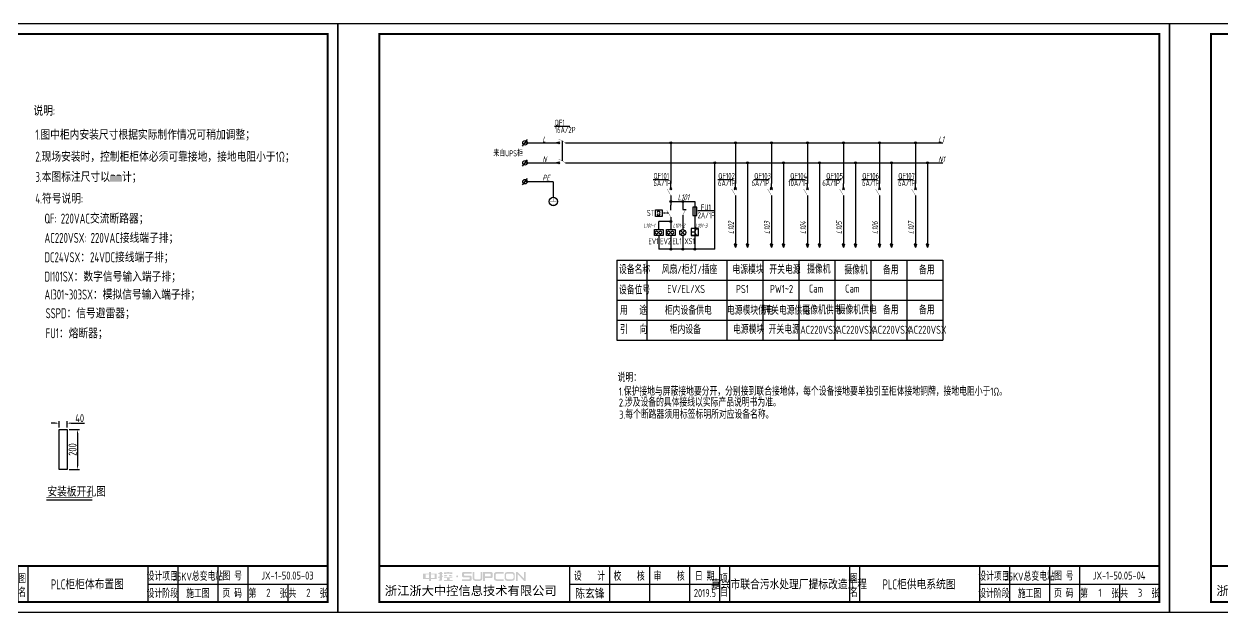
# Model space of a CAD drawing. Header units: millimetres. Extents: x 30557 to 235556, y -116603 to -73383.
# Drawn here: x 213197 to 219187, y -76323 to -73383 of the extents above; entities that cross this region are included whole.
import ezdxf
from ezdxf.enums import TextEntityAlignment as Align

# ---------------------------------------------------------------- set-up
doc = ezdxf.new("R2010")
doc.units = ezdxf.units.MM
for name, color, linetype in [('1', 3, 'Continuous'), ('ABDE_DENG', 4, 'Continuous'), ('AXIS', 4, 'Continuous'), ('HZ', 7, 'Continuous'), ('文字', 5, 'Continuous'), ('文本层', 2, 'Continuous')]:
    doc.layers.add(name, color=color, linetype=linetype)
doc.layers.add('_Drawing', color=7, linetype='Continuous', lineweight=25)
doc.styles.add('supcon', font='sceie.shx', dxfattribs={"width": 0.75, "height": 40, "bigfont": 'sceic.shx'})
doc.styles.add('SYS', font='romans.shx', dxfattribs={"width": 0.7})
doc.styles.add('Title', font='', dxfattribs={"height": 45})
doc.styles.add('宋体', font='')
doc.styles.get('Title').set_extended_font_data('SimHei')
doc.styles.get('宋体').set_extended_font_data('SimSun')
doc.dimstyles.new('supcon', dxfattribs={"dimtxt": 20, "dimasz": 20, "dimexe": 10, "dimexo": 10, "dimgap": 5, "dimtad": 1, "dimtoh": 1, "dimdec": 0, "dimzin": 0, "dimdsep": 46, "dimtxsty": 'supcon', "dimcen": 0.09, "dimclrd": 2, "dimclre": 2, "dimclrt": 2, "dimadec": 0, "dimazin": 0, "dimtfac": 1, "dimtdec": 0, "dimtofl": 0, "dimtmove": 0, "dimatfit": 3, "dimfxl": 1, "dimtolj": 1, "dimtzin": 0, "dimarcsym": 0})

# ---------------------------------------------------------------- blocks, each defined once
blk = doc.blocks.new('中控·SUPCON')
at = {"linetype": 'Continuous'}
h = blk.add_hatch(color=2, dxfattribs=at)
h.dxf.hatch_style = 1
h.paths.add_polyline_path([(34, 33), (20, 33), (20, 37), (15, 37), (15, 36), (15, 33), (0, 33), (0, 20), (13, 20), (15, 20), (15, 15), (20, 15), (20, 20), (22, 20), (34, 20)])
h.paths.add_polyline_path([(20, 30), (20, 31), (29, 31), (29, 22), (20, 22)], flags=16)
h.paths.add_polyline_path([(15, 30), (15, 22), (6, 22), (6, 31), (15, 31)], flags=16)
h.paths.add_polyline_path([(47, 32), (49, 32), (49, 35), (47, 35), (47, 37), (41, 37), (41, 35), (38, 35), (38, 32), (41, 32), (41, 25.8), (38, 25), (38, 22), (41, 22.8), (41, 18.3), (39, 17), (39, 15), (47, 16), (47, 24.5), (49, 25), (49, 28), (47, 27.5)])
h.paths.add_polyline_path([(61, 30), (55, 30), (52, 28), (52, 26), (58, 26)])
h.paths.add_polyline_path([(73, 28), (71, 28), (70, 30), (64, 30), (66, 26), (73, 26)])
h.paths.add_polyline_path([(73, 36), (64.6, 36), (64.6, 37), (60.4, 37), (60.4, 36), (52, 36), (52, 32), (56.8, 32), (56.8, 33.1), (68.2, 33.1), (68.2, 32), (73, 32)])
h.paths.add_polyline_path([(66, 22), (73, 22), (73, 24), (52, 24), (52, 22), (60, 22), (60, 17), (52, 17), (52, 15), (74, 15), (74, 17), (66, 17)])
h.paths.add_polyline_path([(82.7, 26.1, 1), (87.6, 26.1, 1)])
h.paths.add_polyline_path([(118, 28), (103.5, 28, -0.414214), (102.5, 29), (102.5, 32, -0.414214), (103.5, 33), (121, 33), (121, 37), (100.5, 37, 0.414214), (97.5, 34), (97.5, 27, 0.414214), (100.5, 24), (115, 24, -0.414214), (116, 23), (116, 20, -0.414214), (115, 19), (97.5, 19), (97.5, 15), (118, 15, 0.414214), (121, 18), (121, 25, 0.414214)])
h.paths.add_polyline_path([(128, 37), (124, 37), (124, 36), (124, 21, 0.414214), (130, 15), (142, 15, 0.414214), (148, 21), (148, 37), (144, 37), (144, 22, -0.414214), (141, 19), (131, 19, -0.414214), (128, 22)])
h.paths.add_polyline_path([(174, 26), (174, 33, 0.414214), (170, 37), (150, 37), (150, 36), (150, 15), (155, 15), (155, 22), (170, 22, 0.414214)])
h.paths.add_polyline_path([(167, 26), (155, 26), (155, 33), (167, 33, -0.414214), (169, 31), (169, 28, -0.414214)], flags=16)
h.paths.add_polyline_path([(201, 19), (185, 19, -0.414214), (181, 23), (181, 29, -0.414214), (185, 33), (201, 33), (201, 37), (183, 37, 0.414214), (177, 31), (177, 21, 0.414214), (183, 15), (201, 15)])
h.paths.add_polyline_path([(229, 21), (229, 31, 0.414214), (223, 37), (210, 37, 0.414214), (204, 31), (204, 21, 0.414214), (210, 15), (223, 15, 0.414214)])
h.paths.add_polyline_path([(207, 23), (207, 29, -0.414214), (211, 33), (222, 33, -0.414214), (226, 29), (226, 23, -0.414214), (222, 19), (211, 19, -0.414214)], flags=16)
h.paths.add_polyline_path([(236, 32.1), (252, 15), (256, 15), (256, 37), (252, 37), (252, 21), (236, 37), (232, 37), (232, 36), (232, 15), (236, 15)])
h = blk.add_hatch(color=2, dxfattribs=at)
h.dxf.hatch_style = 1
h.paths.add_polyline_path([(34, 33), (20, 33), (20, 37), (15, 37), (15, 36), (15, 33), (0, 33), (0, 20), (13, 20), (15, 20), (15, 15), (20, 15), (20, 20), (22, 20), (34, 20)])
h.paths.add_polyline_path([(20, 30), (20, 31), (29, 31), (29, 22), (20, 22)], flags=16)
h.paths.add_polyline_path([(15, 30), (15, 22), (6, 22), (6, 31), (15, 31)], flags=16)
h.paths.add_polyline_path([(47, 32), (49, 32), (49, 35), (47, 35), (47, 37), (41, 37), (41, 35), (38, 35), (38, 32), (41, 32), (41, 25.8), (38, 25), (38, 22), (41, 22.8), (41, 18.3), (39, 17), (39, 15), (47, 16), (47, 24.5), (49, 25), (49, 28), (47, 27.5)])
h.paths.add_polyline_path([(61, 30), (55, 30), (52, 28), (52, 26), (58, 26)])
h.paths.add_polyline_path([(73, 28), (71, 28), (70, 30), (64, 30), (66, 26), (73, 26)])
h.paths.add_polyline_path([(73, 36), (64.6, 36), (64.6, 37), (60.4, 37), (60.4, 36), (52, 36), (52, 32), (56.8, 32), (56.8, 33.1), (68.2, 33.1), (68.2, 32), (73, 32)])
h.paths.add_polyline_path([(66, 22), (73, 22), (73, 24), (52, 24), (52, 22), (60, 22), (60, 17), (52, 17), (52, 15), (74, 15), (74, 17), (66, 17)])
h.paths.add_polyline_path([(82.7, 26.1, 1), (87.6, 26.1, 1)])
h.paths.add_polyline_path([(118, 28), (103.5, 28, -0.414214), (102.5, 29), (102.5, 32, -0.414214), (103.5, 33), (121, 33), (121, 37), (100.5, 37, 0.414214), (97.5, 34), (97.5, 27, 0.414214), (100.5, 24), (115, 24, -0.414214), (116, 23), (116, 20, -0.414214), (115, 19), (97.5, 19), (97.5, 15), (118, 15, 0.414214), (121, 18), (121, 25, 0.414214)])
h.paths.add_polyline_path([(128, 37), (124, 37), (124, 36), (124, 21, 0.414214), (130, 15), (142, 15, 0.414214), (148, 21), (148, 37), (144, 37), (144, 22, -0.414214), (141, 19), (131, 19, -0.414214), (128, 22)])
h.paths.add_polyline_path([(174, 26), (174, 33, 0.414214), (170, 37), (150, 37), (150, 36), (150, 15), (155, 15), (155, 22), (170, 22, 0.414214)])
h.paths.add_polyline_path([(167, 26), (155, 26), (155, 33), (167, 33, -0.414214), (169, 31), (169, 28, -0.414214)], flags=16)
h.paths.add_polyline_path([(201, 19), (185, 19, -0.414214), (181, 23), (181, 29, -0.414214), (185, 33), (201, 33), (201, 37), (183, 37, 0.414214), (177, 31), (177, 21, 0.414214), (183, 15), (201, 15)])
h.paths.add_polyline_path([(229, 21), (229, 31, 0.414214), (223, 37), (210, 37, 0.414214), (204, 31), (204, 21, 0.414214), (210, 15), (223, 15, 0.414214)])
h.paths.add_polyline_path([(207, 23), (207, 29, -0.414214), (211, 33), (222, 33, -0.414214), (226, 29), (226, 23, -0.414214), (222, 19), (211, 19, -0.414214)], flags=16)
h.paths.add_polyline_path([(236, 32.1), (252, 15), (256, 15), (256, 37), (252, 37), (252, 21), (236, 37), (232, 37), (232, 36), (232, 15), (236, 15)])
h = blk.add_hatch(color=2, dxfattribs=at)
h.dxf.hatch_style = 1
h.paths.add_polyline_path([(34, 33), (20, 33), (20, 37), (15, 37), (15, 36), (15, 33), (0, 33), (0, 20), (13, 20), (15, 20), (15, 15), (20, 15), (20, 20), (22, 20), (34, 20)])
h.paths.add_polyline_path([(20, 30), (20, 31), (29, 31), (29, 22), (20, 22)], flags=16)
h.paths.add_polyline_path([(15, 30), (15, 22), (6, 22), (6, 31), (15, 31)], flags=16)
h.paths.add_polyline_path([(47, 32), (49, 32), (49, 35), (47, 35), (47, 37), (41, 37), (41, 35), (38, 35), (38, 32), (41, 32), (41, 25.8), (38, 25), (38, 22), (41, 22.8), (41, 18.3), (39, 17), (39, 15), (47, 16), (47, 24.5), (49, 25), (49, 28), (47, 27.5)])
h.paths.add_polyline_path([(61, 30), (55, 30), (52, 28), (52, 26), (58, 26)])
h.paths.add_polyline_path([(73, 28), (71, 28), (70, 30), (64, 30), (66, 26), (73, 26)])
h.paths.add_polyline_path([(73, 36), (64.6, 36), (64.6, 37), (60.4, 37), (60.4, 36), (52, 36), (52, 32), (56.8, 32), (56.8, 33.1), (68.2, 33.1), (68.2, 32), (73, 32)])
h.paths.add_polyline_path([(66, 22), (73, 22), (73, 24), (52, 24), (52, 22), (60, 22), (60, 17), (52, 17), (52, 15), (74, 15), (74, 17), (66, 17)])
h.paths.add_polyline_path([(82.7, 26.1, 1), (87.6, 26.1, 1)])
h.paths.add_polyline_path([(118, 28), (103.5, 28, -0.414214), (102.5, 29), (102.5, 32, -0.414214), (103.5, 33), (121, 33), (121, 37), (100.5, 37, 0.414214), (97.5, 34), (97.5, 27, 0.414214), (100.5, 24), (115, 24, -0.414214), (116, 23), (116, 20, -0.414214), (115, 19), (97.5, 19), (97.5, 15), (118, 15, 0.414214), (121, 18), (121, 25, 0.414214)])
h.paths.add_polyline_path([(128, 37), (124, 37), (124, 36), (124, 21, 0.414214), (130, 15), (142, 15, 0.414214), (148, 21), (148, 37), (144, 37), (144, 22, -0.414214), (141, 19), (131, 19, -0.414214), (128, 22)])
h.paths.add_polyline_path([(174, 26), (174, 33, 0.414214), (170, 37), (150, 37), (150, 36), (150, 15), (155, 15), (155, 22), (170, 22, 0.414214)])
h.paths.add_polyline_path([(167, 26), (155, 26), (155, 33), (167, 33, -0.414214), (169, 31), (169, 28, -0.414214)], flags=16)
h.paths.add_polyline_path([(201, 19), (185, 19, -0.414214), (181, 23), (181, 29, -0.414214), (185, 33), (201, 33), (201, 37), (183, 37, 0.414214), (177, 31), (177, 21, 0.414214), (183, 15), (201, 15)])
h.paths.add_polyline_path([(229, 21), (229, 31, 0.414214), (223, 37), (210, 37, 0.414214), (204, 31), (204, 21, 0.414214), (210, 15), (223, 15, 0.414214)])
h.paths.add_polyline_path([(207, 23), (207, 29, -0.414214), (211, 33), (222, 33, -0.414214), (226, 29), (226, 23, -0.414214), (222, 19), (211, 19, -0.414214)], flags=16)
h.paths.add_polyline_path([(236, 32.1), (252, 15), (256, 15), (256, 37), (252, 37), (252, 21), (236, 37), (232, 37), (232, 36), (232, 15), (236, 15)])
h = blk.add_hatch(color=2, dxfattribs=at)
h.dxf.hatch_style = 1
h.paths.add_polyline_path([(34, 33), (20, 33), (20, 37), (15, 37), (15, 36), (15, 33), (0, 33), (0, 20), (13, 20), (15, 20), (15, 15), (20, 15), (20, 20), (22, 20), (34, 20)])
h.paths.add_polyline_path([(20, 30), (20, 31), (29, 31), (29, 22), (20, 22)], flags=16)
h.paths.add_polyline_path([(15, 30), (15, 22), (6, 22), (6, 31), (15, 31)], flags=16)
h.paths.add_polyline_path([(47, 32), (49, 32), (49, 35), (47, 35), (47, 37), (41, 37), (41, 35), (38, 35), (38, 32), (41, 32), (41, 25.8), (38, 25), (38, 22), (41, 22.8), (41, 18.3), (39, 17), (39, 15), (47, 16), (47, 24.5), (49, 25), (49, 28), (47, 27.5)])
h.paths.add_polyline_path([(61, 30), (55, 30), (52, 28), (52, 26), (58, 26)])
h.paths.add_polyline_path([(73, 28), (71, 28), (70, 30), (64, 30), (66, 26), (73, 26)])
h.paths.add_polyline_path([(73, 36), (64.6, 36), (64.6, 37), (60.4, 37), (60.4, 36), (52, 36), (52, 32), (56.8, 32), (56.8, 33.1), (68.2, 33.1), (68.2, 32), (73, 32)])
h.paths.add_polyline_path([(66, 22), (73, 22), (73, 24), (52, 24), (52, 22), (60, 22), (60, 17), (52, 17), (52, 15), (74, 15), (74, 17), (66, 17)])
h.paths.add_polyline_path([(82.7, 26.1, 1), (87.6, 26.1, 1)])
h.paths.add_polyline_path([(118, 28), (103.5, 28, -0.414214), (102.5, 29), (102.5, 32, -0.414214), (103.5, 33), (121, 33), (121, 37), (100.5, 37, 0.414214), (97.5, 34), (97.5, 27, 0.414214), (100.5, 24), (115, 24, -0.414214), (116, 23), (116, 20, -0.414214), (115, 19), (97.5, 19), (97.5, 15), (118, 15, 0.414214), (121, 18), (121, 25, 0.414214)])
h.paths.add_polyline_path([(128, 37), (124, 37), (124, 36), (124, 21, 0.414214), (130, 15), (142, 15, 0.414214), (148, 21), (148, 37), (144, 37), (144, 22, -0.414214), (141, 19), (131, 19, -0.414214), (128, 22)])
h.paths.add_polyline_path([(174, 26), (174, 33, 0.414214), (170, 37), (150, 37), (150, 36), (150, 15), (155, 15), (155, 22), (170, 22, 0.414214)])
h.paths.add_polyline_path([(167, 26), (155, 26), (155, 33), (167, 33, -0.414214), (169, 31), (169, 28, -0.414214)], flags=16)
h.paths.add_polyline_path([(201, 19), (185, 19, -0.414214), (181, 23), (181, 29, -0.414214), (185, 33), (201, 33), (201, 37), (183, 37, 0.414214), (177, 31), (177, 21, 0.414214), (183, 15), (201, 15)])
h.paths.add_polyline_path([(229, 21), (229, 31, 0.414214), (223, 37), (210, 37, 0.414214), (204, 31), (204, 21, 0.414214), (210, 15), (223, 15, 0.414214)])
h.paths.add_polyline_path([(207, 23), (207, 29, -0.414214), (211, 33), (222, 33, -0.414214), (226, 29), (226, 23, -0.414214), (222, 19), (211, 19, -0.414214)], flags=16)
h.paths.add_polyline_path([(236, 32.1), (252, 15), (256, 15), (256, 37), (252, 37), (252, 21), (236, 37), (232, 37), (232, 36), (232, 15), (236, 15)])
h = blk.add_hatch(color=2, dxfattribs=at)
h.dxf.hatch_style = 1
h.paths.add_polyline_path([(34, 33), (20, 33), (20, 37), (15, 37), (15, 36), (15, 33), (0, 33), (0, 20), (13, 20), (15, 20), (15, 15), (20, 15), (20, 20), (22, 20), (34, 20)])
h.paths.add_polyline_path([(20, 30), (20, 31), (29, 31), (29, 22), (20, 22)], flags=16)
h.paths.add_polyline_path([(15, 30), (15, 22), (6, 22), (6, 31), (15, 31)], flags=16)
h.paths.add_polyline_path([(47, 32), (49, 32), (49, 35), (47, 35), (47, 37), (41, 37), (41, 35), (38, 35), (38, 32), (41, 32), (41, 25.8), (38, 25), (38, 22), (41, 22.8), (41, 18.3), (39, 17), (39, 15), (47, 16), (47, 24.5), (49, 25), (49, 28), (47, 27.5)])
h.paths.add_polyline_path([(61, 30), (55, 30), (52, 28), (52, 26), (58, 26)])
h.paths.add_polyline_path([(73, 28), (71, 28), (70, 30), (64, 30), (66, 26), (73, 26)])
h.paths.add_polyline_path([(73, 36), (64.6, 36), (64.6, 37), (60.4, 37), (60.4, 36), (52, 36), (52, 32), (56.8, 32), (56.8, 33.1), (68.2, 33.1), (68.2, 32), (73, 32)])
h.paths.add_polyline_path([(66, 22), (73, 22), (73, 24), (52, 24), (52, 22), (60, 22), (60, 17), (52, 17), (52, 15), (74, 15), (74, 17), (66, 17)])
h.paths.add_polyline_path([(82.7, 26.1, 1), (87.6, 26.1, 1)])
h.paths.add_polyline_path([(118, 28), (103.5, 28, -0.414214), (102.5, 29), (102.5, 32, -0.414214), (103.5, 33), (121, 33), (121, 37), (100.5, 37, 0.414214), (97.5, 34), (97.5, 27, 0.414214), (100.5, 24), (115, 24, -0.414214), (116, 23), (116, 20, -0.414214), (115, 19), (97.5, 19), (97.5, 15), (118, 15, 0.414214), (121, 18), (121, 25, 0.414214)])
h.paths.add_polyline_path([(128, 37), (124, 37), (124, 36), (124, 21, 0.414214), (130, 15), (142, 15, 0.414214), (148, 21), (148, 37), (144, 37), (144, 22, -0.414214), (141, 19), (131, 19, -0.414214), (128, 22)])
h.paths.add_polyline_path([(174, 26), (174, 33, 0.414214), (170, 37), (150, 37), (150, 36), (150, 15), (155, 15), (155, 22), (170, 22, 0.414214)])
h.paths.add_polyline_path([(167, 26), (155, 26), (155, 33), (167, 33, -0.414214), (169, 31), (169, 28, -0.414214)], flags=16)
h.paths.add_polyline_path([(201, 19), (185, 19, -0.414214), (181, 23), (181, 29, -0.414214), (185, 33), (201, 33), (201, 37), (183, 37, 0.414214), (177, 31), (177, 21, 0.414214), (183, 15), (201, 15)])
h.paths.add_polyline_path([(229, 21), (229, 31, 0.414214), (223, 37), (210, 37, 0.414214), (204, 31), (204, 21, 0.414214), (210, 15), (223, 15, 0.414214)])
h.paths.add_polyline_path([(207, 23), (207, 29, -0.414214), (211, 33), (222, 33, -0.414214), (226, 29), (226, 23, -0.414214), (222, 19), (211, 19, -0.414214)], flags=16)
h.paths.add_polyline_path([(236, 32.1), (252, 15), (256, 15), (256, 37), (252, 37), (252, 21), (236, 37), (232, 37), (232, 36), (232, 15), (236, 15)])
h = blk.add_hatch(color=2, dxfattribs=at)
h.dxf.hatch_style = 1
h.paths.add_polyline_path([(34, 33), (20, 33), (20, 37), (15, 37), (15, 36), (15, 33), (0, 33), (0, 20), (13, 20), (15, 20), (15, 15), (20, 15), (20, 20), (22, 20), (34, 20)])
h.paths.add_polyline_path([(20, 30), (20, 31), (29, 31), (29, 22), (20, 22)], flags=16)
h.paths.add_polyline_path([(15, 30), (15, 22), (6, 22), (6, 31), (15, 31)], flags=16)
h.paths.add_polyline_path([(47, 32), (49, 32), (49, 35), (47, 35), (47, 37), (41, 37), (41, 35), (38, 35), (38, 32), (41, 32), (41, 25.8), (38, 25), (38, 22), (41, 22.8), (41, 18.3), (39, 17), (39, 15), (47, 16), (47, 24.5), (49, 25), (49, 28), (47, 27.5)])
h.paths.add_polyline_path([(61, 30), (55, 30), (52, 28), (52, 26), (58, 26)])
h.paths.add_polyline_path([(73, 28), (71, 28), (70, 30), (64, 30), (66, 26), (73, 26)])
h.paths.add_polyline_path([(73, 36), (64.6, 36), (64.6, 37), (60.4, 37), (60.4, 36), (52, 36), (52, 32), (56.8, 32), (56.8, 33.1), (68.2, 33.1), (68.2, 32), (73, 32)])
h.paths.add_polyline_path([(66, 22), (73, 22), (73, 24), (52, 24), (52, 22), (60, 22), (60, 17), (52, 17), (52, 15), (74, 15), (74, 17), (66, 17)])
h.paths.add_polyline_path([(82.7, 26.1, 1), (87.6, 26.1, 1)])
h.paths.add_polyline_path([(118, 28), (103.5, 28, -0.414214), (102.5, 29), (102.5, 32, -0.414214), (103.5, 33), (121, 33), (121, 37), (100.5, 37, 0.414214), (97.5, 34), (97.5, 27, 0.414214), (100.5, 24), (115, 24, -0.414214), (116, 23), (116, 20, -0.414214), (115, 19), (97.5, 19), (97.5, 15), (118, 15, 0.414214), (121, 18), (121, 25, 0.414214)])
h.paths.add_polyline_path([(128, 37), (124, 37), (124, 36), (124, 21, 0.414214), (130, 15), (142, 15, 0.414214), (148, 21), (148, 37), (144, 37), (144, 22, -0.414214), (141, 19), (131, 19, -0.414214), (128, 22)])
h.paths.add_polyline_path([(174, 26), (174, 33, 0.414214), (170, 37), (150, 37), (150, 36), (150, 15), (155, 15), (155, 22), (170, 22, 0.414214)])
h.paths.add_polyline_path([(167, 26), (155, 26), (155, 33), (167, 33, -0.414214), (169, 31), (169, 28, -0.414214)], flags=16)
h.paths.add_polyline_path([(201, 19), (185, 19, -0.414214), (181, 23), (181, 29, -0.414214), (185, 33), (201, 33), (201, 37), (183, 37, 0.414214), (177, 31), (177, 21, 0.414214), (183, 15), (201, 15)])
h.paths.add_polyline_path([(229, 21), (229, 31, 0.414214), (223, 37), (210, 37, 0.414214), (204, 31), (204, 21, 0.414214), (210, 15), (223, 15, 0.414214)])
h.paths.add_polyline_path([(207, 23), (207, 29, -0.414214), (211, 33), (222, 33, -0.414214), (226, 29), (226, 23, -0.414214), (222, 19), (211, 19, -0.414214)], flags=16)
h.paths.add_polyline_path([(236, 32.1), (252, 15), (256, 15), (256, 37), (252, 37), (252, 21), (236, 37), (232, 37), (232, 36), (232, 15), (236, 15)])
blk = doc.blocks.new('supcon图框')
at = {"linetype": 'Continuous'}
for p, q in [((6145.7, 4361.7), (1987.7, 4361.7)), ((1987.7, 4361.7), (1987.7, 1421.7)), ((6145.7, 1421.7), (6145.7, 4361.7)), ((1987.7, 1421.7), (6145.7, 1421.7))]:
    blk.add_line(p, q, dxfattribs=at)
for p, q in [((3145.7, 1651.7), (3145.7, 1471.7)), ((3345.7, 1651.7), (3345.7, 1471.7)), ((3545.7, 1651.7), (3545.7, 1471.7)), ((3745.7, 1651.7), (3745.7, 1471.7)), ((3895.7, 1651.7), (3895.7, 1471.7)), ((3945.7, 1651.7), (3945.7, 1471.7)), ((4545.7, 1651.7), (4545.7, 1471.7)), ((4595.7, 1651.7), (4595.7, 1471.7)), ((5195.7, 1651.7), (5195.7, 1471.7)), ((5345.7, 1651.7), (5345.7, 1471.7)), ((5545.7, 1651.7), (5545.7, 1471.7)), ((5695.7, 1651.7), (5695.7, 1471.7)), ((3145.7, 1561.7), (3895.7, 1561.7)), ((5195.7, 1561.7), (6095.7, 1561.7)), ((5895.7, 1561.7), (5895.7, 1471.7))]:
    blk.add_line(p, q)
at = {"linetype": 'Continuous', "const_width": 10}
blk.add_lwpolyline([(2195.7, 4311.7), (6095.7, 4311.7), (6095.7, 1471.7), (2195.7, 1471.7)], close=True, dxfattribs=at)
blk.add_lwpolyline([(2195.7, 1651.7), (6095.7, 1651.7)], dxfattribs=at)
at = {"linetype": 'Continuous', "xscale": 2, "yscale": 2, "zscale": 2}
blk.add_blockref('中控·SUPCON', (2414.6, 1547.7), dxfattribs=at)
at = {"style": 'supcon', "width": 0.75}
for s, p in [('设    计', (3246.2, 1604.2)), ('校    核', (3444.8, 1604.2)), ('审    核', (3644.5, 1604.2)), ('日 期', (3822.5, 1604.2)), ('设计项目', (5268, 1604.2)), ('图 号', (5618, 1604.2)), ('项', (3918.2, 1590.7)), ('图', (4568.2, 1590.7)), ('目', (3918.2, 1522.9)), ('名', (4568.2, 1522.9)), ('设计阶段', (5268, 1518.1)), ('施工图', (5446.5, 1518.1)), ('页 码', (5618, 1518.1)), ('第      张', (5797, 1518.1)), ('共      张', (5997, 1518.1))]:
    blk.add_text(s, height=40, dxfattribs=at).set_placement(p, align=Align.MIDDLE)
at = {"style": 'Title'}
blk.add_text('浙江浙大中控信息技术有限公司', height=45, dxfattribs=at).set_placement((2222.8, 1506.2))
blk = doc.blocks.new('*D257')
at = {"color": 2, "lineweight": -2}
for p, q in [((213422.3, -75410.5), (213474.9, -75410.5)), ((213464.9, -75430.5), (213464.9, -75590.5)), ((213422.3, -75610.5), (213474.9, -75610.5))]:
    blk.add_line(p, q, dxfattribs=at)
at = {"color": 2}
for points in [[(213468.2, -75430.5), (213461.6, -75430.5), (213464.9, -75410.5)], [(213461.6, -75590.5), (213468.2, -75590.5), (213464.9, -75610.5)]]:
    blk.add_solid(points, dxfattribs=at)
at = {"layer": 'DEFPOINTS', "color": 0}
for p in [(213412.3, -75410.5), (213412.3, -75610.5), (213464.9, -75610.5)]:
    blk.add_point(p, dxfattribs=at)
at = {"color": 2, "insert": (213439.9, -75510.5), "char_height": 40, "attachment_point": 5, "rotation": 90, "style": 'supcon'}
blk.add_mtext('\\A1;200', dxfattribs=at)
blk = doc.blocks.new('*D258')
at = {"color": 2, "lineweight": -2}
for p, q in [((213352.3, -75378.7), (213332.3, -75378.7)), ((213372.3, -75400.5), (213372.3, -75368.7)), ((213412.3, -75400.5), (213412.3, -75368.7)), ((213432.3, -75378.7), (213498.8, -75378.7))]:
    blk.add_line(p, q, dxfattribs=at)
at = {"color": 2}
for points in [[(213352.3, -75382), (213352.3, -75375.4), (213372.3, -75378.7)], [(213432.3, -75375.4), (213432.3, -75382), (213412.3, -75378.7)]]:
    blk.add_solid(points, dxfattribs=at)
at = {"layer": 'DEFPOINTS', "color": 0}
for p in [(213372.3, -75410.5), (213412.3, -75378.7), (213412.3, -75410.5)]:
    blk.add_point(p, dxfattribs=at)
at = {"color": 2, "insert": (213475.5, -75353.7), "char_height": 40, "attachment_point": 5, "style": 'supcon'}
blk.add_mtext('\\A1;40', dxfattribs=at)
blk = doc.blocks.new('S_301')
at = {"color": 0, "const_width": 0.3}
blk.add_lwpolyline([(0, -7.5), (-4.3, -0.1)], dxfattribs=at)
at = {"color": 0}
for points in [[(0, 0), (0, 5.7)], [(0, -7.5), (0, -10)]]:
    blk.add_lwpolyline(points, dxfattribs=at)
at = {"layer": 'HZ', "color": 7, "linetype": 'Continuous', "style": 'SYS', "width": 0.7, "flags": 1}
for tag in ['XYVALUE', 'VALUE']:
    blk.add_attdef(tag, text='', height=0.02, dxfattribs=at).set_placement((-0.5, 8.7), align=Align.MIDDLE)
blk = doc.blocks.new('1P断路器')
at = {"layer": '1', "color": 4}
for p, q in [((10913.1, 36538.9), (10903.8, 36530.3)), ((10913.1, 36530.3), (10903.8, 36538.9))]:
    blk.add_line(p, q, dxfattribs=at)
at = {"layer": 'ABDE_DENG', "linetype": 'Continuous', "xscale": 4, "yscale": 4, "zscale": 4}
blk.add_blockref('S_301', (10908.5, 36534.6), dxfattribs=at)
blk = doc.blocks.new('XX')
at = {"layer": 'ABDE_DENG', "linetype": 'Continuous'}
for p, q in [((-4.5, 0), (-5.5, 0)), ((-3, 0), (-4, 0)), ((-1.5, 0), (-2.5, 0)), ((0, 0), (-1, 0))]:
    blk.add_line(p, q, dxfattribs=at)
blk = doc.blocks.new('温控开关')
at = {"color": 4, "lineweight": -3}
for p, q in [((10981.5, 36493.3), (10981.5, 36523.3)), ((10981.5, 36523.3), (11011.5, 36523.3)), ((11011.5, 36493.3), (10981.5, 36493.3)), ((11011.5, 36523.3), (11011.5, 36508.3)), ((11011.5, 36508.3), (11011.5, 36493.3))]:
    blk.add_line(p, q, dxfattribs=at)
for centre, start, end in [((10995.9, 36511.4), 1.6021, 178.3979), ((10995.9, 36505.2), 181.6021, 358.3979)]:
    blk.add_arc(centre, 6.46, start, end, dxfattribs=at)
at = {"layer": 'ABDE_DENG', "linetype": 'Continuous'}
for name, p, xscale, yscale, zscale in [('S_301', (11049.8, 36521.1), 4, 4, 4), ('XX', (11039, 36508.3), 5, 5, 5)]:
    blk.add_blockref(name, p, dxfattribs=dict(at, xscale=xscale, yscale=yscale, zscale=zscale))
at = {"layer": '1', "color": 4, "style": '宋体', "width": 0.75}
blk.add_text('I', height=15, rotation=90.2156, dxfattribs=at).set_placement((11003.4, 36504.3))
blk = doc.blocks.new('风扇')
at = {"layer": 'AXIS', "color": 0, "linetype": 'ByBlock'}
blk.add_lwpolyline([(10385.5, 36501.6), (10434.1, 36501.6), (10434.1, 36467.7), (10385.5, 36467.7)], close=True, dxfattribs=at)
for centre, radius, start, end in [((10397.1, 36484.3), 7.7, 64.01012, 295.98988), ((10334.7, 36401.1), 111.5, 43.15838, 53.91194), ((10498.1, 36382.6), 136.1, 127.06121, 135.86847), ((10419.5, 36484.3), 7.7, 244.01012, 115.98988)]:
    blk.add_arc(centre, radius, start, end, dxfattribs=at)
blk = doc.blocks.new('S_302')
at = {"color": 0, "linetype": 'Continuous'}
for p, q in [((0, 3.8), (0, 0)), ((0, 0), (3, 0))]:
    blk.add_line(p, q, dxfattribs=at)
at = {"color": 0, "linetype": 'Continuous', "const_width": 0.3}
blk.add_lwpolyline([(0, -5), (2.8, 0.5)], dxfattribs=at)
at = {"color": 0, "linetype": 'Continuous'}
blk.add_lwpolyline([(0, -5), (0, -8.8)], dxfattribs=at)
at = {"color": 0, "linetype": 'Continuous', "style": 'SYS', "width": 0.7, "flags": 1}
for tag in ['XYVALUE', 'VALUE']:
    blk.add_attdef(tag, text='', height=0.02, dxfattribs=at).set_placement((2.5, 6.8), align=Align.MIDDLE)
blk = doc.blocks.new('常闭开关')
at = {"layer": 'ABDE_DENG', "linetype": 'Continuous', "xscale": 5, "yscale": 5, "zscale": 5}
blk.add_blockref('S_302', (10573.1, 36568.2), dxfattribs=at)
blk = doc.blocks.new('带接地插孔的单相插座')
at = {"lineweight": -3}
for p, q in [((20810.7, 19719.9), (20774.7, 19719.9)), ((20774.7, 19719.9), (20774.7, 19683.9)), ((20810.7, 19683.9), (20810.7, 19719.9)), ((20774.7, 19683.9), (20810.7, 19683.9)), ((20810.7, 19683.9), (20774.7, 19683.9))]:
    blk.add_line(p, q, dxfattribs=at)
at = {"layer": '文字', "color": 0, "linetype": 'Continuous'}
for p, q in [((20792.7, 19716.9), (20792.7, 19686.8)), ((20792.7, 19701.9), (20777.6, 19701.9))]:
    blk.add_line(p, q, dxfattribs=at)
blk.add_arc((20807.7, 19701.9), 15, 90, 270, dxfattribs=at)

msp = doc.modelspace()

# ---------------------------------------------------------------- hatches: boundary and pattern name
h = msp.add_hatch(color=256)
h.dxf.hatch_style = 1
h.paths.add_polyline_path([(216435.7, -73977.4, 1), (216425.7, -73977.4, 1)])
h = msp.add_hatch(color=256)
h.dxf.hatch_style = 1
h.paths.add_polyline_path([(216758.8, -73977.4, 1), (216748.8, -73977.4, 1)])
h = msp.add_hatch(color=256)
h.dxf.hatch_style = 1
h.paths.add_polyline_path([(216938.8, -73977.4, 1), (216928.8, -73977.4, 1)])
h = msp.add_hatch(color=256)
h.dxf.hatch_style = 1
h.paths.add_polyline_path([(217118.8, -73977.4, 1), (217108.8, -73977.4, 1)])
h = msp.add_hatch(color=256)
h.dxf.hatch_style = 1
h.paths.add_polyline_path([(217298.8, -73977.4, 1), (217288.8, -73977.4, 1)])
h = msp.add_hatch(color=256)
h.dxf.hatch_style = 1
h.paths.add_polyline_path([(217478.8, -73977.4, 1), (217468.8, -73977.4, 1)])
h = msp.add_hatch(color=256)
h.dxf.hatch_style = 1
h.paths.add_polyline_path([(217658.8, -73977.4, 1), (217648.8, -73977.4, 1)])
h = msp.add_hatch(color=256)
h.dxf.hatch_style = 1
h.paths.add_polyline_path([(216655.7, -74077.4, 1), (216645.7, -74077.4, 1)])
h = msp.add_hatch(color=256)
h.dxf.hatch_style = 1
h.paths.add_polyline_path([(216818.8, -74077.4, 1), (216808.8, -74077.4, 1)])
h = msp.add_hatch(color=256)
h.dxf.hatch_style = 1
h.paths.add_polyline_path([(216998.8, -74077.4, 1), (216988.8, -74077.4, 1)])
h = msp.add_hatch(color=256)
h.dxf.hatch_style = 1
h.paths.add_polyline_path([(217178.8, -74077.4, 1), (217168.8, -74077.4, 1)])
h = msp.add_hatch(color=256)
h.dxf.hatch_style = 1
h.paths.add_polyline_path([(217358.8, -74077.4, 1), (217348.8, -74077.4, 1)])
h = msp.add_hatch(color=256)
h.dxf.hatch_style = 1
h.paths.add_polyline_path([(217538.8, -74077.4, 1), (217528.8, -74077.4, 1)])
h = msp.add_hatch(color=256)
h.dxf.hatch_style = 1
h.paths.add_polyline_path([(217718.8, -74077.4, 1), (217708.8, -74077.4, 1)])
h = msp.add_hatch(color=256)
h.dxf.hatch_style = 1
h.paths.add_polyline_path([(216435.7, -74270.3, 1), (216425.7, -74270.3, 1)])
h = msp.add_hatch(color=256)
h.dxf.hatch_style = 1
h.paths.add_polyline_path([(216495.7, -74270.3, 1), (216485.7, -74270.3, 1)])
h = msp.add_hatch(color=256)
h.dxf.hatch_style = 1
h.paths.add_polyline_path([(216435.7, -74371, 1), (216425.7, -74371, 1)])
h = msp.add_hatch(color=256)
h.dxf.hatch_style = 1
h.paths.add_polyline_path([(216435.7, -74509.3, 1), (216425.7, -74509.3, 1)])
h = msp.add_hatch(color=256)
h.dxf.hatch_style = 1
h.paths.add_polyline_path([(216495.7, -74509.3, 1), (216485.7, -74509.3, 1)])
h = msp.add_hatch(color=256)
h.dxf.hatch_style = 1
h.paths.add_polyline_path([(216555.7, -74509.3, 1), (216545.7, -74509.3, 1)])
at = {"layer": '1'}
for color, points in [(1, [(216753.8, -74484.4), (216748.1, -74484.4), (216753.8, -74501.2), (216759.4, -74484.4)]), (150, [(216819.4, -74484.4), (216813.8, -74484.4), (216808.2, -74484.4), (216813.8, -74501.3)]), (1, [(216933.8, -74484.4), (216928.1, -74484.4), (216933.8, -74501.2), (216939.4, -74484.4)]), (150, [(216999.4, -74484.4), (216993.8, -74484.4), (216988.2, -74484.4), (216993.8, -74501.3)]), (1, [(217113.8, -74484.4), (217108.1, -74484.4), (217113.8, -74501.2), (217119.4, -74484.4)]), (150, [(217179.4, -74484.4), (217173.8, -74484.4), (217168.2, -74484.4), (217173.8, -74501.3)]), (1, [(217293.8, -74484.4), (217288.1, -74484.4), (217293.8, -74501.2), (217299.4, -74484.4)]), (150, [(217359.4, -74484.4), (217353.8, -74484.4), (217348.2, -74484.4), (217353.8, -74501.3)]), (1, [(217473.8, -74484.4), (217468.1, -74484.4), (217473.8, -74501.2), (217479.4, -74484.4)]), (150, [(217539.4, -74484.4), (217533.8, -74484.4), (217528.2, -74484.4), (217533.8, -74501.3)]), (1, [(217653.8, -74484.4), (217648.1, -74484.4), (217653.8, -74501.2), (217659.4, -74484.4)]), (150, [(217719.4, -74484.4), (217713.8, -74484.4), (217708.2, -74484.4), (217713.8, -74501.3)])]:
    msp.add_hatch(color=color, dxfattribs=at).paths.add_polyline_path(points)

# ---------------------------------------------------------------- linework, layer by layer
at = {"linetype": 'Continuous'}
for p, q in [((215850, -73893.9), (215926.2, -73893.9)), ((216343.5, -74160.1), (216419.7, -74160.1)), ((216666.6, -74160.1), (216742.8, -74160.1)), ((216846.6, -74160.1), (216922.8, -74160.1)), ((217026.6, -74160.1), (217102.8, -74160.1)), ((217206.6, -74160.1), (217282.8, -74160.1)), ((217386.6, -74160.1), (217462.8, -74160.1)), ((217566.6, -74160.1), (217642.8, -74160.1)), ((216560.5, -74299.3), (216540.8, -74299.3)), ((216540.8, -74299.3), (216540.8, -74340.1)), ((216560.5, -74340.1), (216560.5, -74299.3)), ((216540.8, -74340.1), (216560.5, -74340.1)), ((216890.7, -74563.8), (216890.7, -74963.8)), ((217430.7, -74563.8), (217430.7, -74963.8)), ((217610.7, -74563.8), (217610.7, -74963.8)), ((217790.7, -74563.8), (217790.7, -74963.8))]:
    msp.add_line(p, q, dxfattribs=at)
at = {"color": 4}
msp.add_line((215887.2, -73967.7), (215887.2, -74067.7), dxfattribs=at)
at = {"color": 1}
for p, q in [((215701.6, -73977.4), (215870.5, -73977.4)), ((215904.2, -73977.4), (217790.7, -73977.4))]:
    msp.add_line(p, q, dxfattribs=at)
at = {"color": 150}
for p, q in [((215701.7, -74077.4), (215870.5, -74077.4)), ((215904.2, -74077.4), (217790.7, -74077.4)), ((216650.7, -74509.3), (216650.7, -74077.4))]:
    msp.add_line(p, q, dxfattribs=at)
at = {"color": 1, "lineweight": -3}
for p, q in [((216430.7, -74270.3), (216550.7, -74270.3)), ((216490.7, -74270.3), (216490.7, -74289.2)), ((216550.7, -74270.3), (216550.7, -74405.2))]:
    msp.add_line(p, q, dxfattribs=at)
for p, q in [((216646.5, -74317.3), (216566.5, -74317.3)), ((213308.7, -75761.5), (213538.2, -75761.5))]:
    msp.add_line(p, q)
at = {"color": 150, "lineweight": -3}
msp.add_line((216550.7, -74441.2), (216550.7, -74509.3), dxfattribs=at)
at = {"lineweight": -3}
for p, q in [((216160.7, -74563.8), (217790.7, -74563.8)), ((216160.7, -74563.8), (216160.7, -74963.8)), ((216310.7, -74563.8), (216310.7, -74963.8)), ((216710.7, -74563.8), (216710.7, -74963.8)), ((216890.7, -74563.8), (216890.7, -74963.8)), ((217070.7, -74563.8), (217070.7, -74963.8)), ((217250.7, -74563.8), (217250.7, -74963.8)), ((217430.7, -74563.8), (217430.7, -74963.8)), ((217610.7, -74563.8), (217610.7, -74963.8)), ((217610.7, -74563.8), (217610.7, -74963.8)), ((217790.7, -74563.8), (217790.7, -74963.8)), ((216160.7, -74663.8), (217790.7, -74663.8)), ((216160.7, -74763.8), (217790.7, -74763.8)), ((216160.7, -74863.8), (217790.7, -74863.8)), ((216160.7, -74963.8), (217790.7, -74963.8))]:
    msp.add_line(p, q, dxfattribs=at)
at = {"color": 4, "const_width": 1.35}
for points in [[(215904.2, -73977.4), (215870.7, -73958)], [(215904.2, -74077.4), (215870.7, -74058)]]:
    msp.add_lwpolyline(points, dxfattribs=at)
at = {"color": 4}
for points in [[(215870.5, -73977.4), (215859.2, -73977.4)], [(215904.2, -73977.4), (215930, -73977.4)], [(215870.5, -74077.4), (215859.2, -74077.4)], [(215904.2, -74077.4), (215930, -74077.4)]]:
    msp.add_lwpolyline(points, dxfattribs=at)
msp.add_lwpolyline([(213372.3, -75410.5), (213412.3, -75410.5), (213412.3, -75610.5), (213372.3, -75610.5)], close=True)
at = {"const_width": 4}
msp.add_lwpolyline([(213308.7, -75751.5), (213538.3, -75751.5)], dxfattribs=at)
for centre in [(216430.7, -73977.4), (216753.8, -73977.4), (216933.8, -73977.4), (217113.8, -73977.4), (217293.8, -73977.4), (217473.8, -73977.4), (217653.8, -73977.4), (216650.7, -74077.4), (216813.8, -74077.4), (216993.8, -74077.4), (217173.8, -74077.4), (217353.8, -74077.4), (217533.8, -74077.4), (217713.8, -74077.4), (216430.7, -74270.3), (216490.7, -74270.3), (216430.7, -74371), (216430.7, -74509.3), (216490.7, -74509.3), (216550.7, -74509.3)]:
    msp.add_circle(centre, 5)
at = {"layer": '1', "color": 7}
for p, q in [((215689.1, -73993.3), (215714.1, -73961.4)), ((215689.1, -74093.3), (215714.1, -74061.4)), ((215689.1, -74187.5), (215714, -74155.6))]:
    msp.add_line(p, q, dxfattribs=at)
at = {"layer": '1', "color": 4}
for p, q in [((215875.3, -73982.6), (215865.6, -73972.1)), ((215865.6, -73982.6), (215875.3, -73972.1)), ((215875.3, -74082.6), (215865.6, -74072.1)), ((215865.6, -74082.6), (215875.3, -74072.1))]:
    msp.add_line(p, q, dxfattribs=at)
at = {"layer": '1', "color": 1, "linetype": 'Continuous'}
for p, q in [((216430.7, -73977.4), (216430.7, -74181)), ((216753.8, -73977.4), (216753.8, -74181)), ((216933.8, -73977.4), (216933.8, -74181)), ((217113.8, -73977.4), (217113.8, -74181)), ((217293.8, -73977.4), (217293.8, -74181)), ((217473.8, -73977.4), (217473.8, -74181)), ((217653.8, -73977.4), (217653.8, -74181)), ((216430.7, -74251.8), (216430.7, -74288.8)), ((216753.8, -74251.8), (216753.8, -74484.4)), ((216933.8, -74251.8), (216933.8, -74484.4)), ((217113.8, -74251.8), (217113.8, -74484.4)), ((217293.8, -74251.8), (217293.8, -74484.4)), ((217473.8, -74251.8), (217473.8, -74484.4)), ((217653.8, -74251.8), (217653.8, -74484.4)), ((216430.7, -74359.6), (216430.7, -74410.7)), ((216748.1, -74484.4), (216753.8, -74501.2)), ((216753.8, -74484.4), (216748.1, -74484.4)), ((216753.8, -74484.4), (216759.4, -74484.4)), ((216759.4, -74484.4), (216753.8, -74501.2)), ((216928.1, -74484.4), (216933.8, -74501.2)), ((216933.8, -74484.4), (216928.1, -74484.4)), ((216933.8, -74484.4), (216939.4, -74484.4)), ((216939.4, -74484.4), (216933.8, -74501.2)), ((217108.1, -74484.4), (217113.8, -74501.2)), ((217113.8, -74484.4), (217108.1, -74484.4)), ((217113.8, -74484.4), (217119.4, -74484.4)), ((217119.4, -74484.4), (217113.8, -74501.2)), ((217288.1, -74484.4), (217293.8, -74501.2)), ((217293.8, -74484.4), (217288.1, -74484.4)), ((217293.8, -74484.4), (217299.4, -74484.4)), ((217299.4, -74484.4), (217293.8, -74501.2)), ((217468.1, -74484.4), (217473.8, -74501.2)), ((217473.8, -74484.4), (217468.1, -74484.4)), ((217473.8, -74484.4), (217479.4, -74484.4)), ((217479.4, -74484.4), (217473.8, -74501.2)), ((217648.1, -74484.4), (217653.8, -74501.2)), ((217653.8, -74484.4), (217648.1, -74484.4)), ((217653.8, -74484.4), (217659.4, -74484.4)), ((217659.4, -74484.4), (217653.8, -74501.2))]:
    msp.add_line(p, q, dxfattribs=at)
at = {"layer": '1', "color": 150}
for p, q in [((216813.8, -74077.4), (216813.8, -74484.4)), ((216993.8, -74077.4), (216993.8, -74484.4)), ((217173.8, -74077.4), (217173.8, -74484.4)), ((217353.8, -74077.4), (217353.8, -74484.4)), ((217533.8, -74077.4), (217533.8, -74484.4)), ((217713.8, -74077.4), (217713.8, -74484.4)), ((216813.8, -74484.3), (216808.2, -74484.3)), ((216808.2, -74484.3), (216813.8, -74501.2)), ((216808.2, -74484.4), (216813.8, -74501.3)), ((216819.4, -74484.3), (216813.8, -74501.2)), ((216813.8, -74484.3), (216819.4, -74484.3)), ((216819.4, -74484.4), (216813.8, -74501.3)), ((216993.8, -74484.3), (216988.2, -74484.3)), ((216988.2, -74484.3), (216993.8, -74501.2)), ((216988.2, -74484.4), (216993.8, -74501.3)), ((216999.4, -74484.3), (216993.8, -74501.2)), ((216993.8, -74484.3), (216999.4, -74484.3)), ((216999.4, -74484.4), (216993.8, -74501.3)), ((217173.8, -74484.3), (217168.2, -74484.3)), ((217168.2, -74484.3), (217173.8, -74501.2)), ((217168.2, -74484.4), (217173.8, -74501.3)), ((217179.4, -74484.3), (217173.8, -74501.2)), ((217173.8, -74484.3), (217179.4, -74484.3)), ((217179.4, -74484.4), (217173.8, -74501.3)), ((217353.8, -74484.3), (217348.2, -74484.3)), ((217348.2, -74484.3), (217353.8, -74501.2)), ((217348.2, -74484.4), (217353.8, -74501.3)), ((217359.4, -74484.3), (217353.8, -74501.2)), ((217353.8, -74484.3), (217359.4, -74484.3)), ((217359.4, -74484.4), (217353.8, -74501.3)), ((217533.8, -74484.3), (217528.2, -74484.3)), ((217528.2, -74484.3), (217533.8, -74501.2)), ((217528.2, -74484.4), (217533.8, -74501.3)), ((217539.4, -74484.3), (217533.8, -74501.2)), ((217533.8, -74484.3), (217539.4, -74484.3)), ((217539.4, -74484.4), (217533.8, -74501.3)), ((217713.8, -74484.3), (217708.2, -74484.3)), ((217708.2, -74484.3), (217713.8, -74501.2)), ((217708.2, -74484.4), (217713.8, -74501.3)), ((217719.4, -74484.3), (217713.8, -74501.2)), ((217713.8, -74484.3), (217719.4, -74484.3)), ((217719.4, -74484.4), (217713.8, -74501.3))]:
    msp.add_line(p, q, dxfattribs=at)
at = {"layer": '1', "color": 60, "ltscale": 0.5}
for q in [(215701.6, -74171.6), (215843.5, -74248.9)]:
    msp.add_line((215843.5, -74171.6), q, dxfattribs=at)
at = {"layer": '1', "color": 0}
for p, q in [((216501.4, -74415.1), (216479.9, -74436.7)), ((216501.4, -74436.7), (216479.9, -74415.1))]:
    msp.add_line(p, q, dxfattribs=at)
at = {"layer": '1', "color": 0, "const_width": 1.62}
for points in [[(215826.5, -74270.3), (215860.6, -74270.3)], [(215843.5, -74249.2), (215843.5, -74270.3)], [(215834.6, -74279.7), (215853, -74279.7)], [(215840.3, -74286.8), (215847.4, -74286.8)]]:
    msp.add_lwpolyline(points, dxfattribs=at)
at = {"layer": '1', "color": 7}
for centre in [(215701.6, -73977.4), (215701.6, -74077.4), (215701.6, -74171.6)]:
    msp.add_circle(centre, 11.2, dxfattribs=at)
at = {"layer": '1', "color": 0}
msp.add_circle((216490.7, -74425.9), 15.2, dxfattribs=at)
at = {"layer": 'AXIS', "color": 1, "linetype": 'ByBlock'}
for p, q in [((216430.7, -74371), (216370.7, -74371)), ((216370.7, -74410.7), (216370.7, -74371)), ((216490.7, -74359.6), (216490.7, -74410.7))]:
    msp.add_line(p, q, dxfattribs=at)
at = {"layer": 'AXIS', "color": 150, "linetype": 'ByBlock'}
for p, q in [((216370.7, -74441.2), (216370.7, -74509.3)), ((216430.7, -74441.2), (216430.7, -74509.3)), ((216490.7, -74441.2), (216490.7, -74509.3)), ((216650.7, -74509.3), (216370.7, -74509.3))]:
    msp.add_line(p, q, dxfattribs=at)
at = {"layer": 'AXIS', "color": 0, "linetype": 'ByBlock'}
msp.add_circle((215843.5, -74270.3), 21.1, dxfattribs=at)

# ---------------------------------------------------------------- block references
for name, p in [('supcon图框', (208620, -77744.7)), ('supcon图框', (212778, -77744.7)), ('supcon图框', (216936, -77744.7)), ('带接地插孔的单相插座', (195758, -94125))]:
    msp.add_blockref(name, p)
at = {"lineweight": -3}
for name, p, xscale, yscale, zscale in [('1P断路器', (204158.6, -115308.2), 1.125, 1.125, 1.125), ('1P断路器', (204481.7, -115308.2), 1.125, 1.125, 1.125), ('1P断路器', (204661.7, -115308.2), 1.125, 1.125, 1.125), ('1P断路器', (204841.7, -115308.2), 1.125, 1.125, 1.125), ('1P断路器', (205021.7, -115308.2), 1.125, 1.125, 1.125), ('1P断路器', (205201.7, -115308.2), 1.125, 1.125, 1.125), ('1P断路器', (205381.7, -115308.2), 1.125, 1.125, 1.125), ('温控开关', (203999.7, -115400.8), 1.125, 1.125, 1.125), ('常闭开关', (204595.9, -115449.6), 1.125, 1.125, 1.125), ('风扇', (207001.8, -107262.1), 0.9000000000000001, 0.9000000000000001, 0.9000000000000001), ('风扇', (207061.8, -107262.1), 0.9000000000000001, 0.9000000000000001, 0.9000000000000001)]:
    msp.add_blockref(name, p, dxfattribs=dict(at, xscale=xscale, yscale=yscale, zscale=zscale))

# ---------------------------------------------------------------- texts
at = {"color": 3, "style": 'supcon', "width": 0.75}
for s, height, p in [('35KV总变电站', 40, (214066.4, -76140.5)), ('35KV总变电站', 40, (218224.4, -76140.5)), ('陈玄锋', 50, (216026.5, -76228)), ('2019.5', 40, (216601.5, -76228)), ('1', 40, (218577, -76226.6))]:
    msp.add_text(s, height=height, dxfattribs=at).set_placement(p, align=Align.MIDDLE)
at = {"layer": '1', "color": 0, "style": 'supcon', "width": 0.75}
for s, height, p in [('16A/2P', 30, (215850.4, -73927.5)), ('QF1', 30, (215850.4, -73891.5)), ('来自UPS柜', 30, (215544.1, -74044.9)), ('QF101', 30, (216344, -74157.7)), ('QF102', 30, (216668.2, -74157.7)), ('QF103', 30, (216848.2, -74157.7)), ('QF104', 30, (217028.2, -74157.7)), ('QF105', 30, (217208.2, -74157.7)), ('QF106', 30, (217388.2, -74157.7)), ('QF107', 30, (217568.2, -74157.7)), ('6A/1P', 30, (216344, -74193.6)), ('6A/1P', 30, (216667.1, -74193.6)), ('6A/1P', 30, (216834.4, -74193.6)), ('10A/1P', 30, (217018, -74193.6)), ('6A/1P', 30, (217188.4, -74193.6)), ('6A/1P', 30, (217387.1, -74193.6)), ('6A/1P', 30, (217567.1, -74193.6)), ('ST', 30, (216311.3, -74342.4)), ('2A/1P', 30, (216565.2, -74354.5)), ('FU1', 30, (216581.4, -74315.2)), ('EV1', 30, (216319, -74484.1)), ('EV2', 30, (216377.5, -74484.1)), ('EL1', 30, (216439, -74484.1)), ('XS1', 30, (216498.7, -74484.1)), ('设备名称', 40, (216171.7, -74632.3)), ('设备位号', 40, (216171.7, -74734.5)), ('用   途', 40, (216176.6, -74836.5)), ('引   向', 40, (216176.6, -74931.8))]:
    msp.add_text(s, height=height, dxfattribs=at).set_placement(p)
at = {"layer": '1', "color": 0, "style": 'supcon', "oblique": 15, "width": 0.75}
for s, p in [('L', (215788.3, -73974.3)), ('L1', (217767.8, -73974.3)), ('N', (215788.3, -74074.3)), ('N1', (217767.8, -74074.3)), ('PE', (215788.3, -74167.1))]:
    msp.add_text(s, height=30, dxfattribs=at).set_placement(p)
for s, height, rotation, p in [('L101', 30, 0.21563, (216464.8, -74264.9)), ('L101-1', 20, 0.21563, (216294.2, -74400.9)), ('L101-2', 20, 0.21563, (216441.2, -74400.9)), ('L101-3', 20, 0.21563, (216553, -74400.9)), ('L102', 30, 90.21563, (216747.2, -74433.3)), ('L103', 30, 90.21563, (216927.2, -74433.3)), ('L104', 30, 90.21563, (217107.2, -74433.3)), ('L105', 30, 90.21563, (217287.2, -74433.3)), ('L106', 30, 90.21563, (217467.2, -74433.3)), ('L107', 30, 90.21563, (217647.2, -74433.3))]:
    msp.add_text(s, height=height, rotation=rotation, dxfattribs=at).set_placement(p)
at = {"layer": '1', "color": 7, "style": 'supcon', "width": 0.75}
for s, height, p in [('风扇/柜灯/插座', 40, (216385.8, -74632.3)), ('电源模块', 40, (216739.4, -74632.3)), ('开关电源', 40, (216923.5, -74632.3)), ('摄像机', 40, (217112.4, -74630.2)), ('摄像机', 40, (217298.9, -74633.8)), ('备用', 40, (217491.5, -74633.8)), ('备用', 40, (217671.5, -74633.8)), ('EV/EL/XS', 40, (216412.9, -74728)), ('PS1', 40, (216756.3, -74728)), ('PW1~2', 40, (216926.2, -74728)), ('Cam', 40, (217121.2, -74725.9)), ('Cam', 40, (217302.4, -74725.9)), ('柜内设备供电', 40, (216401.4, -74836.5)), ('电源模块供电', 40, (216711.4, -74836.5)), ('开关电源供电', 40, (216893.4, -74836.5)), ('摄像机供电', 40, (217088.9, -74834.4)), ('摄像机供电', 40, (217265.4, -74833.8)), ('备用', 40, (217491.5, -74833.8)), ('备用', 40, (217671.5, -74833.8)), ('柜内设备', 40, (216425.7, -74931.8)), ('电源模块', 40, (216742, -74931.8)), ('开关电源', 40, (216919.9, -74931.8)), ('AC220VSX', 40, (217078, -74931.8)), ('AC220VSX', 40, (217258, -74931.8)), ('AC220VSX', 40, (217438, -74931.8)), ('AC220VSX', 40, (217618, -74931.8)), ('说明：', 40, (216164.9, -75171.6)), ('1.保护接地与屏蔽接地要分开，分别接到联合接地体，每个设备接地要单独引至柜体接地铜牌，接地电阻小于1Ω。', 40, (216171.2, -75240.8)), ('2.涉及设备的具体接线以实际产品说明书为准。', 40, (216171.2, -75295.7)), ('3.每个断路器须用标签标明所对应设备名称。', 40, (216172.8, -75356.1)), ('安装板开孔图', 50, (213313.6, -75745.8))]:
    msp.add_text(s, height=height, dxfattribs=at).set_placement(p)
at = {"layer": '_Drawing', "color": 3, "style": 'supcon', "width": 0.75}
for s, height, p in [('JX-1-50.05-03', 40, (214514.2, -76140.5)), ('JX-1-50.05-04', 40, (218672.2, -76140.5)), ('PLC柜柜体布置图', 50, (213514.1, -76181.9)), ('嘉兴市联合污水处理厂提标改造工程', 50, (217022.1, -76181.9)), ('PLC柜供电系统图', 50, (217672.1, -76181.9)), ('2', 40, (214419, -76226.6)), ('2', 40, (214619, -76226.6)), ('3', 40, (218777, -76226.6))]:
    msp.add_text(s, height=height, dxfattribs=at).set_placement(p, align=Align.MIDDLE)
at = {"layer": '文本层', "color": 7, "style": 'supcon', "width": 0.75}
for s, p in [('说明:', (213244.3, -73841.7)), ('1.图中柜内安装尺寸根据实际制作情况可稍加调整；', (213253.8, -73961.6)), ('2.现场安装时，控制柜柜体必须可靠接地，接地电阻小于1Ω；', (213253.8, -74071.6)), ('3.本图标注尺寸以mm计；', (213253.8, -74172.4)), ('4.符号说明:', (213253.8, -74280.7)), ('QF: 220VAC交流断路器；', (213299.4, -74380.7)), ('AC220VSX: 220VAC接线端子排；', (213299.4, -74477.4)), ('DC24VSX：24VDC接线端子排；', (213299.4, -74574.2)), ('SSPD：信号避雷器；', (213305.2, -74854.3)), ('FU1：熔断器；', (213305.2, -74954.3))]:
    msp.add_text(s, height=50, dxfattribs=at).set_placement(p)
at = {"layer": '文本层', "color": 0, "style": 'supcon', "width": 0.75}
for s, p in [('DI101SX：数字信号输入端子排；', (213299.4, -74670.9)), ('AI301~303SX：模拟信号输入端子排；', (213299.4, -74760.6))]:
    msp.add_text(s, height=50, dxfattribs=at).set_placement(p)

# ---------------------------------------------------------------- dimensions: what is measured, and where the dimension line sits
dim = msp.add_linear_dim(base=(213412.3, -75378.7), p1=(213372.3, -75410.5), p2=(213412.3, -75410.5), dimstyle='supcon')
dim.commit()
dim.dimension.update_dxf_attribs({"geometry": '*D258', "text_midpoint": (213475.5, -75353.7)})
dim = msp.add_linear_dim(base=(213464.9, -75610.5), p1=(213412.3, -75410.5), p2=(213412.3, -75610.5), angle=90, dimstyle='supcon')
dim.commit()
dim.dimension.update_dxf_attribs({"geometry": '*D257', "text_midpoint": (213439.9, -75510.5)})

doc.saveas('drawing.dxf')
